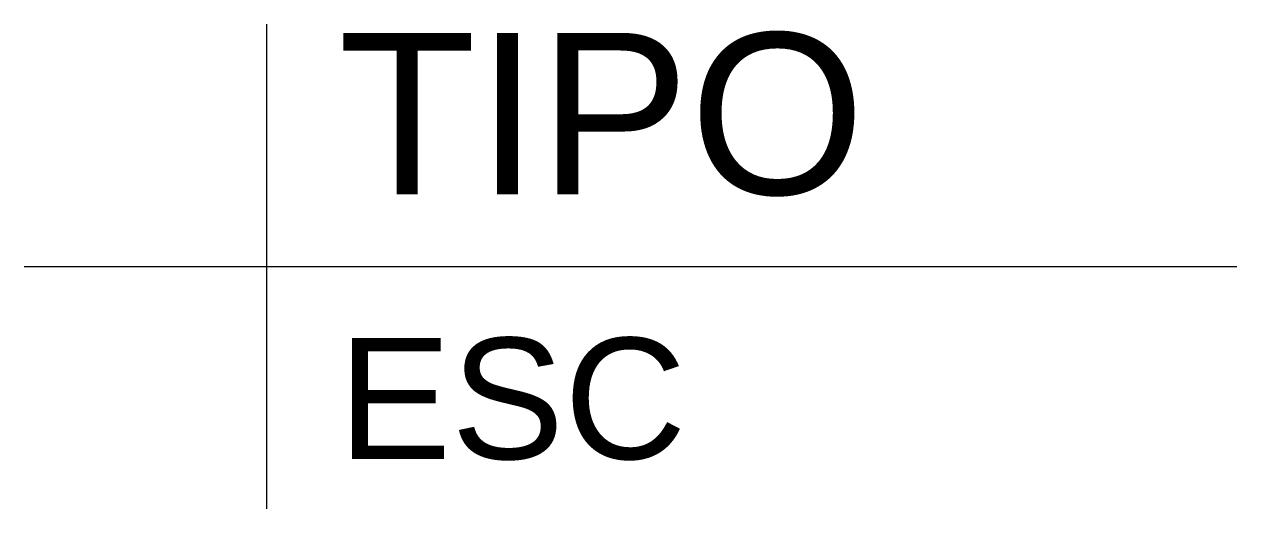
# Model space of a CAD drawing. Extents: x -6 to 24, y -6 to 6.
import ezdxf
from ezdxf.enums import TextEntityAlignment as Align

# ---------------------------------------------------------------- set-up
doc = ezdxf.new("R2010")
doc.units = 0
doc.styles.get("Standard").update_dxf_attribs({"font": 'arial.ttf'})

msp = doc.modelspace()

# ---------------------------------------------------------------- linework, layer by layer
at = {"color": 1, "flags": 128}
for points in [[(0, -6), (0, 6)], [(-6, 0), (24, 0)]]:
    msp.add_lwpolyline(points, dxfattribs=at)

# ---------------------------------------------------------------- texts
msp.add_attdef('TIPO', text='PLANTA BAIXA', height=4).set_placement((1.768, 0.584), align=Align.BOTTOM_LEFT)
msp.add_attdef('ESC', text='Esc: 1/1000', height=3).set_placement((1.768, -1.768), align=Align.TOP_LEFT)

doc.saveas('drawing.dxf')
